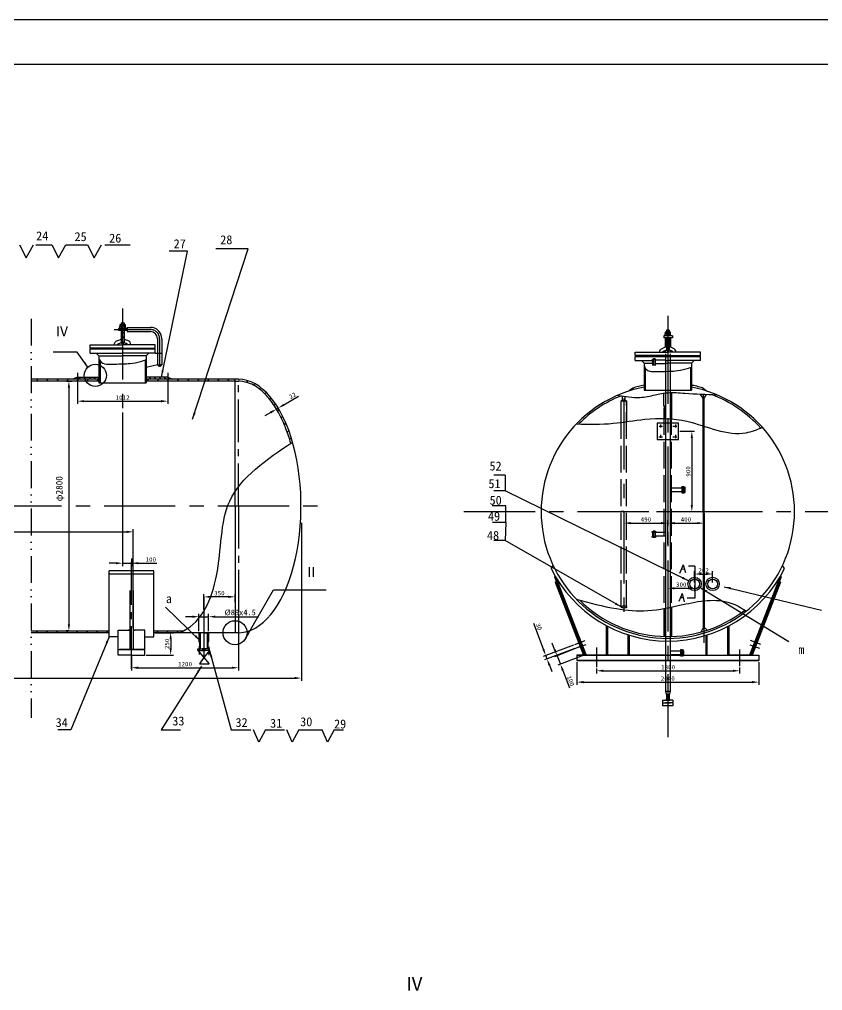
# Model space of a CAD drawing. Header units: millimetres. Extents: x -529 to 700, y -1082 to -202.
# Drawn here: x -68.5 to 290.3, y -635.9 to -202.1 of the extents above; entities that cross this region are included whole.
import ezdxf

# ---------------------------------------------------------------- set-up
doc = ezdxf.new("R2010")
doc.units = ezdxf.units.MM
for name, pattern in [('ACAD_ISO02W100', [15, 12, -3]), ('ACAD_ISO03W100', [30, 12, -18]), ('ACAD_ISO12W100', [21, 12, -3, 0, -3, 0, -3]), ('CENTER', [50.8, 31.75, -6.35, 6.35, -6.35]), ('CENTER2', [28.575, 19.05, -3.175, 3.175, -3.175])]:
    doc.linetypes.add(name, pattern=pattern)
doc.layers.get('0').update_dxf_attribs({"lineweight": 30})
for name, color, linetype in [('Defpoints1', 7, 'Continuous'), ('中心线', 10, 'CENTER'), ('剖面线', 180, 'Continuous'), ('双点画线', 50, 'ACAD_ISO12W100'), ('定义点0', 7, 'Continuous'), ('尺寸线', 160, 'Continuous'), ('标注线', 90, 'Continuous'), ('虚线', 7, 'ACAD_ISO03W100')]:
    doc.layers.add(name, color=color, linetype=linetype)
doc.layers.add('粗实线', color=7, linetype='Continuous', lineweight=30)
doc.dimstyles.new('ISO-25', dxfattribs={"dimtxt": 2.5, "dimasz": 2.5, "dimexe": 1.25, "dimexo": 0.625, "dimtad": 1, "dimdsep": 46, "dimtxsty": 'Standard', "dimcen": 2.5, "dimadec": 0, "dimazin": 0, "dimtfac": 1, "dimtmove": 0, "dimatfit": 3, "dimfxl": 0, "dimarcsym": 0})
doc.dimstyles.new('副本 ISO-25', dxfattribs={"dimtxt": 3, "dimasz": 3, "dimexe": 1.25, "dimexo": 0.625, "dimtad": 1, "dimdec": 0, "dimdsep": 46, "dimtxsty": 'Standard', "dimcen": 2.5, "dimclrd": 3, "dimclre": 3, "dimadec": 0, "dimazin": 0, "dimtm": 1e-09, "dimtfac": 1, "dimtdec": 0, "dimtmove": 0, "dimatfit": 3, "dimfxl": 0, "dimlwd": 25, "dimlwe": 25, "dimarcsym": 0})
pattern_1 = [(45, (-599.5094, 0.263), (-2.245064, 2.245064), [])]
pattern_2 = [(135, (-599.5094, 0.263), (-1.122532, -1.122532), [])]

# ---------------------------------------------------------------- blocks, each defined once
blk = doc.blocks.new('*D15')
at = {"layer": 'Defpoints', "color": 0}
for p in [(181.93, -482.34), (173.13, -490.11), (183.4, -486.14)]:
    blk.add_point(p, dxfattribs=at)
at = {"layer": '尺寸线', "color": 3, "lineweight": 25}
for p, q in [((170.58, -483.52), (169.5, -480.72)), ((181.34, -482.57), (170.5, -486.77)), ((171.66, -486.32), (173.13, -490.11)), ((182.81, -486.37), (171.97, -490.57)), ((174.22, -492.91), (177.2, -500.61))]:
    blk.add_line(p, q, dxfattribs=at)
at = {"layer": '尺寸线', "color": 3}
for points in [[(171.05, -483.34), (170.11, -483.7), (171.66, -486.32)], [(174.68, -492.73), (173.75, -493.09), (173.13, -490.11)]]:
    blk.add_solid(points, dxfattribs=at)
at = {"layer": '尺寸线', "color": 0, "insert": (177.76, -497.57), "char_height": 2, "attachment_point": 5, "rotation": 291.1691}
blk.add_mtext('100', dxfattribs=at)
blk = doc.blocks.new('*D16')
at = {"layer": 'Defpoints', "color": 0}
for p in [(179.58, -481.37), (180.15, -482.92), (166.6, -486.22)]:
    blk.add_point(p, dxfattribs=at)
at = {"layer": '尺寸线', "color": 3, "lineweight": 25}
for p, q in [((165.55, -483.41), (161.26, -471.94)), ((178.99, -481.59), (165.42, -486.66)), ((179.57, -483.14), (166, -488.21)), ((167.17, -487.77), (166.6, -486.22)), ((168.22, -490.58), (169.27, -493.39))]:
    blk.add_line(p, q, dxfattribs=at)
at = {"layer": '尺寸线', "color": 3}
for points in [[(166.01, -483.24), (165.08, -483.59), (166.6, -486.22)], [(168.69, -490.4), (167.75, -490.75), (167.17, -487.77)]]:
    blk.add_solid(points, dxfattribs=at)
at = {"layer": '尺寸线', "color": 0, "insert": (163.52, -473.36), "char_height": 2, "attachment_point": 5, "rotation": 290.4835}
blk.add_mtext('30', dxfattribs=at)
blk = doc.blocks.new('*D27')
at = {"layer": 'Defpoints', "color": 0}
for p in [(225.92, -386.07), (215.44, -421.97), (231.86, -421.97)]:
    blk.add_point(p, dxfattribs=at)
at = {"layer": '尺寸线', "color": 3, "lineweight": 25}
for p, q in [((226.54, -386.07), (233.11, -386.07)), ((231.86, -389.07), (231.86, -418.97)), ((216.07, -421.97), (233.11, -421.97))]:
    blk.add_line(p, q, dxfattribs=at)
at = {"layer": '尺寸线', "color": 3}
for points in [[(231.36, -389.07), (232.36, -389.07), (231.86, -386.07)], [(231.36, -418.97), (232.36, -418.97), (231.86, -421.97)]]:
    blk.add_solid(points, dxfattribs=at)
at = {"layer": '尺寸线', "color": 0, "insert": (230.24, -404.02), "char_height": 2, "attachment_point": 5, "rotation": 90}
blk.add_mtext('900', dxfattribs=at)
blk = doc.blocks.new('*D30')
at = {"layer": 'Defpoints', "color": 0}
for p in [(29.37, -466.95), (-18.45, -486.02), (29.37, -491.71)]:
    blk.add_point(p, dxfattribs=at)
at = {"layer": '尺寸线', "color": 3, "lineweight": 25}
for p, q in [((29.37, -467.57), (29.37, -492.96)), ((-18.45, -486.64), (-18.45, -492.96)), ((-15.45, -491.71), (26.37, -491.71))]:
    blk.add_line(p, q, dxfattribs=at)
at = {"layer": '尺寸线', "color": 3}
for points in [[(-15.45, -491.21), (-15.45, -492.21), (-18.45, -491.71)], [(26.37, -491.21), (26.37, -492.21), (29.37, -491.71)]]:
    blk.add_solid(points, dxfattribs=at)
at = {"layer": '尺寸线', "color": 0, "insert": (5.46, -490.09), "char_height": 2, "attachment_point": 5}
blk.add_mtext('1200', dxfattribs=at)
blk = doc.blocks.new('*D31')
at = {"layer": 'Defpoints', "color": 0}
for p in [(-8.5, -476.05), (-12.47, -486.02), (-0.96, -486.02)]:
    blk.add_point(p, dxfattribs=at)
at = {"layer": '尺寸线', "color": 3, "lineweight": 25}
for p, q in [((-7.87, -476.05), (0.29, -476.05)), ((-0.96, -479.05), (-0.96, -483.02)), ((-11.85, -486.02), (0.29, -486.02))]:
    blk.add_line(p, q, dxfattribs=at)
at = {"layer": '尺寸线', "color": 3}
for points in [[(-1.46, -479.05), (-0.46, -479.05), (-0.96, -476.05)], [(-1.46, -483.02), (-0.46, -483.02), (-0.96, -486.02)]]:
    blk.add_solid(points, dxfattribs=at)
at = {"layer": '尺寸线', "color": 0, "insert": (-2.58, -481.04), "char_height": 2, "attachment_point": 5, "rotation": 90}
blk.add_mtext('250', dxfattribs=at)
blk = doc.blocks.new('*D32')
at = {"layer": 'Defpoints', "color": 0}
for p in [(-42.61, -360.02), (-2.27, -360.02), (-2.27, -372.65)]:
    blk.add_point(p, dxfattribs=at)
at = {"layer": '尺寸线', "color": 3, "lineweight": 25}
for p, q in [((-42.61, -360.64), (-42.61, -373.9)), ((-2.27, -360.64), (-2.27, -373.9)), ((-39.61, -372.65), (-5.27, -372.65))]:
    blk.add_line(p, q, dxfattribs=at)
at = {"layer": '尺寸线', "color": 3}
for points in [[(-39.61, -372.15), (-39.61, -373.15), (-42.61, -372.65)], [(-5.27, -372.15), (-5.27, -373.15), (-2.27, -372.65)]]:
    blk.add_solid(points, dxfattribs=at)
at = {"layer": '尺寸线', "color": 0, "insert": (-22.44, -371.02), "char_height": 2, "attachment_point": 5}
blk.add_mtext('1012', dxfattribs=at)
blk = doc.blocks.new('*D37')
at = {"layer": 'Defpoints', "color": 0}
for p in [(-22.44, -377.1), (-18.45, -442.24), (-18.45, -445.01)]:
    blk.add_point(p, dxfattribs=at)
at = {"layer": '尺寸线', "color": 3, "lineweight": 25}
for p, q in [((-22.44, -377.73), (-22.44, -446.26)), ((-25.44, -445.01), (-28.44, -445.01)), ((-22.44, -445.01), (-18.45, -445.01)), ((-18.45, -442.86), (-18.45, -446.26)), ((-15.45, -445.01), (-7.2, -445.01))]:
    blk.add_line(p, q, dxfattribs=at)
at = {"layer": '尺寸线', "color": 3}
for points in [[(-25.44, -444.51), (-25.44, -445.51), (-22.44, -445.01)], [(-15.45, -444.51), (-15.45, -445.51), (-18.45, -445.01)]]:
    blk.add_solid(points, dxfattribs=at)
at = {"layer": '尺寸线', "color": 0, "insert": (-9.83, -443.38), "char_height": 2, "attachment_point": 5}
blk.add_mtext('100', dxfattribs=at)
blk = doc.blocks.new('*D38')
at = {"layer": 'Defpoints', "color": 0}
for p in [(13.82, -460.04), (27.78, -463.1), (13.82, -466.41)]:
    blk.add_point(p, dxfattribs=at)
at = {"layer": '尺寸线', "color": 3, "lineweight": 25}
for p, q in [((13.82, -465.78), (13.82, -458.79)), ((27.78, -462.47), (27.78, -458.79)), ((24.78, -460.04), (16.82, -460.04))]:
    blk.add_line(p, q, dxfattribs=at)
at = {"layer": '尺寸线', "color": 3}
for points in [[(16.82, -459.54), (16.82, -460.54), (13.82, -460.04)], [(24.78, -459.54), (24.78, -460.54), (27.78, -460.04)]]:
    blk.add_solid(points, dxfattribs=at)
at = {"layer": '尺寸线', "color": 0, "insert": (20.8, -458.41), "char_height": 2, "attachment_point": 5}
blk.add_mtext('350', dxfattribs=at)
blk = doc.blocks.new('*D48')
at = {"layer": 'Defpoints', "color": 0}
for p in [(47.07, -375.74), (47.29, -377.85), (48.05, -377.41)]:
    blk.add_point(p, dxfattribs=at)
at = {"layer": '尺寸线', "color": 3, "lineweight": 25}
for p, q in [((49.66, -374.22), (56.21, -370.4)), ((46.97, -377.31), (45.68, -375.1)), ((46.31, -376.18), (47.07, -375.74)), ((47.73, -376.87), (46.44, -374.66)), ((43.72, -377.69), (41.13, -379.21))]:
    blk.add_line(p, q, dxfattribs=at)
at = {"layer": '尺寸线', "color": 3}
for points in [[(43.47, -377.26), (43.97, -378.12), (46.31, -376.18)], [(49.41, -373.79), (49.91, -374.66), (47.07, -375.74)]]:
    blk.add_solid(points, dxfattribs=at)
at = {"layer": '尺寸线', "color": 0, "insert": (53.41, -370.15), "char_height": 2, "attachment_point": 5, "rotation": 30.2956}
blk.add_mtext('22', dxfattribs=at)
blk = doc.blocks.new('*D49')
at = {"layer": 'Defpoints', "color": 0}
for p in [(180.48, -488.53), (261.79, -488.53), (261.79, -498.14)]:
    blk.add_point(p, dxfattribs=at)
at = {"layer": '尺寸线', "color": 3, "lineweight": 25}
for p, q in [((180.48, -489.16), (180.48, -499.39)), ((261.79, -489.16), (261.79, -499.39)), ((183.48, -498.14), (258.79, -498.14))]:
    blk.add_line(p, q, dxfattribs=at)
at = {"layer": '尺寸线', "color": 3}
for points in [[(183.48, -497.64), (183.48, -498.64), (180.48, -498.14)], [(258.79, -497.64), (258.79, -498.64), (261.79, -498.14)]]:
    blk.add_solid(points, dxfattribs=at)
at = {"layer": '尺寸线', "color": 0, "insert": (221.13, -496.52), "char_height": 2, "attachment_point": 5}
blk.add_mtext('2040', dxfattribs=at)
blk = doc.blocks.new('*D50')
at = {"layer": 'Defpoints', "color": 0}
for p in [(189.32, -491.44), (253.18, -491.03), (253.18, -493.06)]:
    blk.add_point(p, dxfattribs=at)
at = {"layer": '尺寸线', "color": 3, "lineweight": 25}
for p, q in [((189.32, -492.06), (189.32, -494.31)), ((192.32, -493.06), (250.18, -493.06)), ((253.18, -491.65), (253.18, -494.31))]:
    blk.add_line(p, q, dxfattribs=at)
at = {"layer": '尺寸线', "color": 3}
for points in [[(192.32, -492.56), (192.32, -493.56), (189.32, -493.06)], [(250.18, -492.56), (250.18, -493.56), (253.18, -493.06)]]:
    blk.add_solid(points, dxfattribs=at)
at = {"layer": '尺寸线', "color": 0, "insert": (221.25, -491.44), "char_height": 2, "attachment_point": 5}
blk.add_mtext('1800', dxfattribs=at)
blk = doc.blocks.new('*D51')
at = {"layer": 'Defpoints', "color": 0}
for p in [(201.54, -424.88), (221.16, -424.27), (221.16, -427.11)]:
    blk.add_point(p, dxfattribs=at)
at = {"layer": '尺寸线', "color": 3, "lineweight": 25}
for p, q in [((221.16, -424.89), (221.16, -428.36)), ((201.54, -425.5), (201.54, -428.36)), ((204.54, -427.11), (218.16, -427.11))]:
    blk.add_line(p, q, dxfattribs=at)
at = {"layer": '尺寸线', "color": 3}
for points in [[(204.54, -426.61), (204.54, -427.61), (201.54, -427.11)], [(218.16, -426.61), (218.16, -427.61), (221.16, -427.11)]]:
    blk.add_solid(points, dxfattribs=at)
at = {"layer": '尺寸线', "color": 0, "insert": (211.35, -425.49), "char_height": 2, "attachment_point": 5}
blk.add_mtext('490', dxfattribs=at)
blk = doc.blocks.new('*D52')
at = {"layer": 'Defpoints', "color": 0}
for p in [(237.25, -427.12), (221.16, -437.27), (237.25, -437.25)]:
    blk.add_point(p, dxfattribs=at)
at = {"layer": '尺寸线', "color": 3, "lineweight": 25}
for p, q in [((221.16, -436.65), (221.16, -425.87)), ((224.16, -427.12), (234.25, -427.12)), ((237.25, -436.62), (237.25, -425.87))]:
    blk.add_line(p, q, dxfattribs=at)
at = {"layer": '尺寸线', "color": 3}
for points in [[(224.16, -426.62), (224.16, -427.62), (221.16, -427.12)], [(234.25, -426.62), (234.25, -427.62), (237.25, -427.12)]]:
    blk.add_solid(points, dxfattribs=at)
at = {"layer": '尺寸线', "color": 0, "insert": (229.21, -425.5), "char_height": 2, "attachment_point": 5}
blk.add_mtext('400', dxfattribs=at)
blk = doc.blocks.new('*D53')
at = {"layer": 'Defpoints', "color": 0}
for p in [(221.16, -455.37), (233.09, -454.27), (233.09, -456.23)]:
    blk.add_point(p, dxfattribs=at)
at = {"layer": '尺寸线', "color": 3, "lineweight": 25}
for p, q in [((233.09, -454.9), (233.09, -457.48)), ((221.16, -456), (221.16, -457.48)), ((224.16, -456.23), (230.09, -456.23))]:
    blk.add_line(p, q, dxfattribs=at)
at = {"layer": '尺寸线', "color": 3}
for points in [[(224.16, -455.73), (224.16, -456.73), (221.16, -456.23)], [(230.09, -455.73), (230.09, -456.73), (233.09, -456.23)]]:
    blk.add_solid(points, dxfattribs=at)
at = {"layer": '尺寸线', "color": 0, "insert": (227.13, -454.6), "char_height": 2, "attachment_point": 5}
blk.add_mtext('300', dxfattribs=at)
blk = doc.blocks.new('*D54')
at = {"layer": 'Defpoints', "color": 0}
for p in [(241.14, -449.84), (233.09, -454.27), (241.14, -454.27)]:
    blk.add_point(p, dxfattribs=at)
at = {"layer": '尺寸线', "color": 3, "lineweight": 25}
for p, q in [((233.09, -453.65), (233.09, -448.59)), ((236.09, -449.84), (238.14, -449.84)), ((241.14, -453.65), (241.14, -448.59))]:
    blk.add_line(p, q, dxfattribs=at)
at = {"layer": '尺寸线', "color": 3}
for points in [[(236.09, -449.34), (236.09, -450.34), (233.09, -449.84)], [(238.14, -449.34), (238.14, -450.34), (241.14, -449.84)]]:
    blk.add_solid(points, dxfattribs=at)
at = {"layer": '尺寸线', "color": 0, "insert": (237.12, -448.21), "char_height": 2, "attachment_point": 5}
blk.add_mtext('202', dxfattribs=at)
blk = doc.blocks.new('*D57')
at = {"layer": 'Defpoints', "color": 0}
for p in [(-48.17, -363.66), (-46.43, -475.26), (-45.88, -475.26)]:
    blk.add_point(p, dxfattribs=at)
at = {"layer": '标注线', "color": 3, "lineweight": 25}
for p, q in [((-47.55, -363.66), (-45.18, -363.66)), ((-46.43, -366.66), (-46.43, -472.26)), ((-46.5, -475.26), (-47.68, -475.26))]:
    blk.add_line(p, q, dxfattribs=at)
at = {"layer": '标注线', "color": 3}
for points in [[(-46.93, -366.66), (-45.93, -366.66), (-46.43, -363.66)], [(-46.93, -472.26), (-45.93, -472.26), (-46.43, -475.26)]]:
    blk.add_solid(points, dxfattribs=at)
blk = doc.blocks.new('*D61')
at = {"layer": 'Defpoints', "color": 0}
for p in [(15.97, -468.91), (11.67, -476.05), (15.97, -476.05)]:
    blk.add_point(p, dxfattribs=at)
at = {"layer": '定义点0', "color": 3, "lineweight": 25}
for p, q in [((11.67, -475.43), (11.67, -467.66)), ((15.97, -475.43), (15.97, -467.66)), ((8.67, -468.91), (5.67, -468.91)), ((11.67, -468.91), (15.97, -468.91)), ((18.97, -468.91), (38.22, -468.91))]:
    blk.add_line(p, q, dxfattribs=at)
at = {"layer": '定义点0', "color": 3}
for points in [[(8.67, -468.41), (8.67, -469.41), (11.67, -468.91)], [(18.97, -468.41), (18.97, -469.41), (15.97, -468.91)]]:
    blk.add_solid(points, dxfattribs=at)
at = {"layer": '定义点0', "color": 0, "insert": (30.1, -467.03), "char_height": 2.5, "attachment_point": 5}
blk.add_mtext('%%c89x4.5', dxfattribs=at)
blk = doc.blocks.new('*D66')
at = {"layer": 'Defpoints', "color": 0}
for p in [(-17.66, -431), (-296.98, -474.63), (-17.66, -474.63)]:
    blk.add_point(p, dxfattribs=at)
at = {"layer": '尺寸线', "color": 3, "lineweight": 25}
for p, q in [((-296.98, -474.01), (-296.98, -429.75)), ((-293.98, -431), (-20.66, -431)), ((-17.66, -474.01), (-17.66, -429.75))]:
    blk.add_line(p, q, dxfattribs=at)
at = {"layer": '尺寸线', "color": 3}
for points in [[(-293.98, -430.5), (-293.98, -431.5), (-296.98, -431)], [(-20.66, -430.5), (-20.66, -431.5), (-17.66, -431)]]:
    blk.add_solid(points, dxfattribs=at)
at = {"layer": '尺寸线', "color": 0, "insert": (-157.32, -428.88), "char_height": 3, "attachment_point": 5}
blk.add_mtext('7080 ', dxfattribs=at)
blk = doc.blocks.new('*D67')
at = {"layer": 'Defpoints', "color": 0}
for p in [(-372.56, -426.42), (57.42, -426.42), (57.42, -496.3)]:
    blk.add_point(p, dxfattribs=at)
at = {"layer": '尺寸线', "color": 3, "lineweight": 25}
for p, q in [((-372.56, -427.04), (-372.56, -497.55)), ((57.42, -427.04), (57.42, -497.55)), ((-369.56, -496.3), (54.42, -496.3))]:
    blk.add_line(p, q, dxfattribs=at)
at = {"layer": '尺寸线', "color": 3}
for points in [[(-369.56, -495.8), (-369.56, -496.8), (-372.56, -496.3)], [(54.42, -495.8), (54.42, -496.8), (57.42, -496.3)]]:
    blk.add_solid(points, dxfattribs=at)
at = {"layer": '尺寸线', "color": 0, "insert": (-157.57, -494.18), "char_height": 3, "attachment_point": 5}
blk.add_mtext('10880  ', dxfattribs=at)

msp = doc.modelspace()

# ---------------------------------------------------------------- hatches: boundary and pattern name
at = {"layer": 'Defpoints1'}
h = msp.add_hatch(dxfattribs=at)
h.set_pattern_fill('ANSI31', color=256, scale=0.5, angle=90, style=0)
h.set_pattern_definition(pattern_2)
h.paths.add_polyline_path([(-33, -361.863), (-39.53, -361.863, 0.0524165), (-39.268, -362.863), (-33, -362.863)])
h.paths.add_polyline_path([(-39.53, -361.863), (-42.605, -361.863), (-42.605, -362.863), (-39.268, -362.863, -0.0524165)])
h = msp.add_hatch(dxfattribs=at)
h.set_pattern_fill('ANSI31', color=256, scale=0.5, angle=90, style=0)
h.set_pattern_definition(pattern_2)
h.paths.add_polyline_path([(-2.271, -361.863), (-11.877, -361.863), (-11.877, -362.863), (-2.271, -362.863)])
at = {"layer": '定义点0'}
h = msp.add_hatch(dxfattribs=at)
h.set_pattern_fill('ANSI31', color=256, style=0)
h.set_pattern_definition(pattern_1)
h.paths.add_polyline_path([(-39.268, -362.863), (-62.693, -362.863), (-63.345, -362.863), (-63.345, -363.661), (-38.881, -363.661, -0.0448741)])
h = msp.add_hatch(dxfattribs=at)
h.set_pattern_fill('ANSI31', color=256, style=0)
h.set_pattern_definition(pattern_1)
h.paths.add_polyline_path([(-33, -362.863), (-39.268, -362.863, 0.0448741), (-38.881, -363.661), (-33, -363.661)])
h = msp.add_hatch(dxfattribs=at)
h.set_pattern_fill('ANSI31', color=256, style=0)
h.set_pattern_definition(pattern_1)
h.paths.add_polyline_path([(27.78, -362.863), (-11.877, -362.863), (-11.877, -363.661), (27.78, -363.661)])
h = msp.add_hatch(dxfattribs=at)
h.set_pattern_fill('ANSI31', color=256, style=0)
h.set_pattern_definition(pattern_1)
edge = h.paths.add_edge_path()
edge.add_ellipse((29.374, -419.459), major_axis=(0, 56.595), ratio=0.4929577, start_angle=300.28269, end_angle=360)
edge.add_line((29.374, -362.863), (29.374, -363.74))
edge.add_spline(control_points=[(29.374, -363.74), (29.606, -363.74), (29.839, -363.747), (31.605, -363.842), (33.139, -364.199), (36.178, -365.468), (37.683, -366.38), (40.614, -368.749), (42.04, -370.206), (44.755, -373.624), (46.045, -375.585), (48.442, -379.95), (49.549, -382.354), (51.336, -386.997), (52.058, -389.169), (52.701, -391.434)], knot_values=[5.2353141, 5.2353141, 5.2353141, 5.2353141, 5.2619988, 5.2619988, 5.4382255, 5.4382255, 5.6144523, 5.6144523, 5.7906791, 5.7906791, 5.9669059, 5.9669059, 6.1431326, 6.1431326, 6.2831853, 6.2831853, 6.2831853, 6.2831853], degree=3, periodic=0)
edge.add_spline(control_points=[(52.701, -391.434), (52.956, -391.262), (53.211, -391.091), (53.466, -390.92)], knot_values=[102.0708073, 102.0708073, 102.0708073, 102.0708073, 102.9197934, 102.9197934, 102.9197934, 102.9197934], degree=3, periodic=0)
for points in [[(205.495, -366.787), (203.828, -368.088, -0.0076984), (205.495, -367.58)], [(236.772, -366.685), (236.772, -367.58, -0.0072536), (238.344, -368.057)]]:
    msp.add_hatch(color=0, dxfattribs=at).paths.add_polyline_path(points)
at = {"layer": '粗实线', "lineweight": 30}
h = msp.add_hatch(color=256, dxfattribs=at)
h.paths.add_polyline_path([(-42.605, -361.863), (-44.758, -362.863), (-42.605, -362.863)])
h.paths.add_polyline_path([(-2.271, -361.863), (-2.271, -362.863), (0.039, -362.863)])

# ---------------------------------------------------------------- linework, layer by layer
at = {"lineweight": 30}
for p, q in [((-508.627, -222.14), (680.373, -222.14)), ((-23.076, -337.667), (-23.076, -340.16)), ((-21.801, -337.667), (-21.801, -340.16)), ((-23.076, -341.088), (-23.076, -346.505)), ((-21.801, -341.088), (-21.801, -346.505)), ((220.496, -340.978), (220.496, -343.47)), ((221.771, -340.978), (220.496, -340.978)), ((221.771, -340.978), (221.771, -343.47)), ((-6.855, -344.769), (-6.855, -356.409)), ((-4.942, -344.769), (-4.942, -356.409)), ((220.003, -344.398), (220.003, -348.465)), ((220.496, -344.398), (220.496, -349.815)), ((221.771, -344.398), (221.771, -349.815)), ((222.264, -344.398), (222.264, -348.465)), ((220.003, -350.009), (220.003, -350.789)), ((222.264, -350.009), (222.264, -350.789)), ((-33, -352.421), (-33, -364.414)), ((-32.522, -354.602), (-32.522, -364.414)), ((-12.355, -354.253), (-12.355, -364.414)), ((-11.877, -352.421), (-11.877, -364.414)), ((214.616, -354.164), (214.324, -354.239)), ((214.324, -354.239), (214.324, -356.146)), ((215.413, -353.8), (214.616, -353.8)), ((214.616, -353.8), (214.616, -356.59)), ((214.616, -356.59), (214.616, -353.8)), ((215.413, -356.59), (215.413, -353.8)), ((215.413, -353.8), (215.413, -356.59)), ((220.137, -354.398), (215.413, -354.398)), ((220.137, -351.543), (220.137, -502.262)), ((222.13, -351.543), (222.13, -502.262)), ((210.572, -355.732), (210.572, -367.724)), ((211.05, -357.912), (211.05, -367.724)), ((214.324, -356.146), (214.616, -356.322)), ((215.413, -356.59), (214.616, -356.59)), ((220.137, -355.992), (215.413, -355.992)), ((231.217, -357.564), (231.217, -367.724)), ((231.695, -355.732), (231.695, -367.724)), ((-33, -362.863), (-63.345, -362.863)), ((-33, -363.661), (-63.345, -363.661)), ((-42.605, -360.018), (-42.605, -362.863)), ((29.374, -362.863), (-11.877, -362.863)), ((27.78, -363.661), (-11.877, -363.661)), ((-2.271, -360.018), (-2.271, -362.863)), ((27.78, -419.459), (27.78, -362.863)), ((-33, -364.414), (-11.877, -364.414)), ((210.572, -367.724), (231.695, -367.724)), ((200.346, -382.123), (200.346, -372.526)), ((200.346, -372.526), (202.737, -372.526)), ((202.737, -372.526), (202.737, -381.796)), ((219.357, -374.853), (219.372, -369.065)), ((222.95, -374.853), (222.95, -368.771)), ((219.539, -374.881), (219.539, -380.385)), ((222.728, -374.881), (222.728, -380.562)), ((216.351, -382.36), (225.916, -382.36)), ((216.351, -382.36), (216.351, -389.782)), ((217.216, -383.742), (218.745, -383.742)), ((217.922, -383.095), (217.922, -384.447)), ((223.392, -383.742), (225.156, -383.742)), ((224.568, -383.095), (224.568, -384.447)), ((225.916, -389.782), (225.916, -382.36)), ((216.351, -389.782), (225.916, -389.782)), ((218.745, -388.678), (217.157, -388.678)), ((217.922, -387.679), (217.922, -388.972)), ((225.215, -388.678), (223.392, -388.678)), ((224.568, -387.679), (224.568, -389.148)), ((222.728, -411.384), (227.51, -411.384)), ((227.51, -413.576), (227.51, -410.786)), ((227.51, -410.786), (228.308, -410.786)), ((227.51, -410.786), (227.51, -413.576)), ((228.308, -410.786), (228.308, -413.576)), ((228.308, -413.576), (228.308, -410.786)), ((228.308, -411.128), (228.75, -411.278)), ((228.75, -411.278), (228.75, -413.225)), ((222.728, -412.978), (227.51, -412.978)), ((227.51, -413.576), (228.308, -413.576)), ((228.75, -413.225), (228.308, -413.31)), ((27.78, -419.459), (27.78, -476.054)), ((214.616, -431.002), (214.237, -431.228)), ((214.237, -431.228), (214.237, -432.959)), ((214.237, -432.959), (214.616, -433.135)), ((215.413, -430.679), (214.616, -430.679)), ((214.616, -430.679), (214.616, -433.469)), ((214.616, -433.469), (214.616, -430.679)), ((215.413, -433.469), (214.616, -433.469)), ((215.413, -433.469), (215.413, -430.679)), ((215.413, -430.679), (215.413, -433.469)), ((220.196, -431.277), (215.413, -431.277)), ((220.196, -432.871), (215.413, -432.871)), ((169.067, -447.401), (169.91, -446.037)), ((227.983, -445.805), (226.425, -449.543)), ((227.983, -445.805), (228.996, -449.231)), ((233.202, -446.272), (230.399, -446.272)), ((233.202, -446.272), (233.202, -460.678)), ((273.2, -447.401), (272.357, -446.037)), ((-8.497, -448.368), (-28.408, -448.368)), ((-28.408, -477.854), (-28.408, -448.368)), ((-8.497, -449.962), (-28.408, -449.962)), ((-8.497, -477.854), (-8.497, -448.368)), ((170.442, -451.14), (170.849, -450.743)), ((170.962, -450.938), (184.594, -486.14)), ((227.204, -447.674), (228.49, -447.518)), ((271.305, -450.938), (257.673, -486.14)), ((271.825, -451.14), (271.408, -450.76)), ((170.442, -451.14), (183.996, -486.14)), ((170.749, -453.477), (171.245, -453.214)), ((170.749, -453.477), (183.398, -486.14)), ((271.825, -451.14), (258.271, -486.14)), ((271.518, -453.477), (258.87, -486.14)), ((271.518, -453.477), (271.022, -453.214)), ((-19.25, -457.225), (-19.25, -483.626)), ((-17.656, -457.225), (-17.656, -483.626)), ((227.516, -458.498), (226.113, -462.158)), ((227.516, -458.498), (228.451, -462.236)), ((226.814, -460.328), (227.983, -460.367)), ((233.202, -460.678), (229.776, -460.678)), ((219.539, -465.23), (219.539, -477.747)), ((222.728, -464.606), (222.728, -477.747)), ((-63.345, -475.257), (-28.408, -475.257)), ((-28.408, -476.054), (-63.345, -476.054)), ((-24.431, -483.626), (-24.431, -474.907)), ((-24.431, -474.907), (-19.25, -474.907)), ((-19.25, -474.907), (-19.76, -474.907)), ((-12.474, -474.907), (-17.656, -474.907)), ((-17.656, -474.907), (-17.146, -474.907)), ((-12.474, -483.626), (-12.474, -474.907)), ((29.374, -476.054), (-8.497, -476.054)), ((11.671, -476.054), (11.671, -479.808)), ((13.823, -476.054), (12.229, -476.054)), ((12.229, -476.054), (12.229, -483.219)), ((13.823, -476.054), (15.417, -476.054)), ((13.823, -476.054), (15.417, -476.054)), ((13.823, -476.054), (15.417, -476.054)), ((15.417, -476.054), (15.417, -483.219)), ((15.975, -476.054), (15.975, -479.808)), ((193.761, -486.14), (193.761, -472.932)), ((194.319, -486.14), (194.319, -473.226)), ((203.486, -486.14), (203.486, -477.035)), ((238.781, -486.14), (238.781, -477.035)), ((247.948, -486.14), (247.948, -473.226)), ((248.506, -486.14), (248.506, -472.932)), ((-24.431, -477.854), (-28.408, -477.854)), ((-12.474, -477.854), (-8.497, -477.854)), ((11.671, -479.808), (11.931, -480.627)), ((11.931, -480.627), (11.931, -483.219)), ((15.975, -479.808), (15.714, -480.627)), ((15.714, -480.627), (15.714, -483.219)), ((204.044, -486.14), (204.044, -477.21)), ((238.223, -486.14), (238.223, -477.21)), ((-24.431, -486.018), (-24.431, -483.626)), ((-24.431, -483.626), (-13.123, -483.626)), ((-24.431, -483.626), (-12.474, -483.626)), ((-12.474, -483.626), (-23.782, -483.626)), ((-12.474, -486.018), (-12.474, -483.626)), ((11.196, -484.025), (11.196, -483.219)), ((11.196, -483.219), (14.589, -483.219)), ((11.196, -484.025), (14.504, -484.025)), ((11.196, -484.025), (16.305, -489.953)), ((16.449, -483.219), (13.057, -483.219)), ((16.449, -484.025), (13.142, -484.025)), ((16.449, -484.025), (13.823, -487.073)), ((16.449, -484.025), (16.449, -483.219)), ((221.163, -486.14), (221.163, -485.741)), ((222.13, -484.198), (226.913, -484.198)), ((222.13, -485.792), (226.913, -485.792)), ((226.913, -486.39), (226.913, -483.6)), ((226.913, -483.6), (227.71, -483.6)), ((226.913, -483.6), (226.913, -486.39)), ((227.71, -483.6), (227.71, -486.39)), ((227.71, -486.39), (227.71, -483.6)), ((227.71, -483.916), (228.147, -484.142)), ((228.147, -484.142), (228.147, -485.873)), ((-18.453, -486.018), (-24.431, -486.018)), ((-18.453, -486.018), (-12.474, -486.018)), ((13.823, -487.073), (11.906, -489.953)), ((11.906, -489.953), (16.305, -489.953)), ((180.481, -486.14), (226.913, -486.14)), ((180.481, -486.14), (180.481, -488.531)), ((221.134, -486.14), (180.481, -486.14)), ((180.481, -486.14), (180.481, -488.531)), ((180.481, -488.531), (261.786, -488.531)), ((261.786, -488.531), (180.481, -488.531)), ((184.594, -486.14), (193.761, -486.14)), ((221.134, -486.14), (226.913, -486.14)), ((226.913, -486.39), (227.71, -486.39)), ((228.147, -485.873), (227.71, -486.124)), ((227.71, -486.14), (261.786, -486.14)), ((227.71, -486.14), (261.786, -486.14)), ((257.673, -486.14), (248.506, -486.14)), ((261.786, -486.14), (261.786, -488.531)), ((222.13, -502.262), (220.137, -502.262)), ((220.137, -502.262), (220.601, -503.857)), ((222.13, -502.262), (221.666, -503.857)), ((218.824, -506.248), (222.13, -506.248)), ((218.824, -506.248), (218.824, -507.444)), ((218.824, -507.444), (222.13, -507.444)), ((218.824, -507.444), (218.824, -508.645)), ((223.443, -506.248), (220.137, -506.248)), ((223.443, -507.444), (220.137, -507.444)), ((221.666, -503.857), (220.601, -503.857)), ((220.601, -503.857), (220.601, -506.248)), ((221.666, -503.857), (221.666, -506.248)), ((223.443, -506.248), (223.443, -507.444)), ((223.443, -507.444), (223.443, -508.645)), ((223.443, -508.645), (218.824, -508.645))]:
    msp.add_line(p, q, dxfattribs=at)
at = {"linetype": 'Continuous', "lineweight": 30}
for p, q in [((-23.076, -337.667), (-21.801, -337.667)), ((-20.387, -340.16), (-24.197, -340.16)), ((-24.197, -340.16), (-24.197, -341.088)), ((-20.387, -341.088), (-24.197, -341.088)), ((-23.685, -338.479), (-23.692, -339.166)), ((-23.692, -340.16), (-23.692, -339.166)), ((-23.692, -339.166), (-22.438, -339.166)), ((-21.185, -338.479), (-23.685, -338.479)), ((-23.076, -342.012), (-21.801, -342.012)), ((-21.185, -339.166), (-22.438, -339.166)), ((-21.185, -339.166), (-21.185, -338.479)), ((-21.185, -340.16), (-21.185, -339.166)), ((-20.387, -339.667), (-20.387, -341.58)), ((219.886, -341.79), (219.88, -342.477)), ((219.88, -343.47), (219.88, -342.477)), ((219.88, -342.477), (221.134, -342.477)), ((222.387, -341.79), (219.886, -341.79)), ((222.387, -342.477), (221.134, -342.477)), ((222.387, -342.477), (222.387, -341.79)), ((222.387, -343.47), (222.387, -342.477)), ((223.185, -343.47), (219.375, -343.47)), ((219.375, -343.47), (219.375, -344.398)), ((223.185, -344.398), (219.375, -344.398)), ((220.496, -345.323), (221.771, -345.323)), ((223.185, -343.47), (223.185, -344.398)), ((-36.986, -347.479), (-22.438, -347.479)), ((-36.986, -348.914), (-36.986, -347.479)), ((-22.438, -348.914), (-36.986, -348.914)), ((-36.986, -349.312), (-22.438, -349.312)), ((-22.438, -349.312), (-36.986, -349.312)), ((-36.986, -351.225), (-36.986, -349.312)), ((-36.986, -351.225), (-22.438, -351.225)), ((-34.208, -348.914), (-34.021, -349.113)), ((-34.196, -349.333), (-34.021, -349.113)), ((-33, -352.421), (-34.196, -351.225)), ((-34.021, -349.113), (-19.435, -349.113)), ((-10.856, -349.113), (-25.442, -349.113)), ((-7.891, -347.479), (-22.438, -347.479)), ((-22.438, -348.914), (-7.891, -348.914)), ((-7.891, -349.312), (-22.438, -349.312)), ((-22.438, -349.312), (-7.891, -349.312)), ((-7.891, -351.225), (-22.438, -351.225)), ((-11.877, -352.421), (-10.681, -351.225)), ((-10.668, -348.914), (-10.856, -349.113)), ((-10.681, -349.333), (-10.856, -349.113)), ((-7.891, -348.914), (-7.891, -347.479)), ((-7.891, -351.225), (-7.891, -349.312)), ((-7.891, -351.225), (-4.942, -351.225)), ((206.586, -350.789), (221.134, -350.789)), ((206.586, -352.224), (206.586, -350.789)), ((235.681, -350.789), (221.134, -350.789)), ((235.681, -352.224), (235.681, -350.789)), ((-33, -352.421), (-22.438, -352.421)), ((-11.877, -352.421), (-22.438, -352.421)), ((221.134, -352.224), (206.586, -352.224)), ((206.586, -352.623), (221.134, -352.623)), ((221.134, -352.623), (206.586, -352.623)), ((206.586, -354.536), (206.586, -352.623)), ((206.586, -354.536), (214.324, -354.536)), ((209.364, -352.224), (209.551, -352.424)), ((209.376, -352.643), (209.551, -352.424)), ((210.572, -355.732), (209.376, -354.536)), ((209.551, -352.424), (224.137, -352.424)), ((232.716, -352.424), (218.13, -352.424)), ((220.137, -354.536), (221.134, -354.536)), ((221.134, -352.224), (235.681, -352.224)), ((235.681, -352.623), (221.134, -352.623)), ((221.134, -352.623), (235.681, -352.623)), ((235.681, -354.536), (221.134, -354.536)), ((231.695, -355.732), (232.891, -354.536)), ((232.904, -352.224), (232.716, -352.424)), ((232.891, -352.643), (232.716, -352.424)), ((235.681, -354.536), (235.681, -352.623)), ((-6.855, -356.409), (-11.877, -357.549)), ((-6.855, -356.409), (-5.324, -356.404)), ((-6.257, -357.058), (-6.855, -356.46)), ((-6.257, -357.058), (-5.898, -357.058)), ((-4.942, -356.407), (-5.898, -356.407)), ((-5.54, -357.058), (-5.898, -357.058)), ((-5.677, -357.059), (-5.539, -357.057)), ((-5.54, -357.058), (-4.942, -356.46)), ((210.572, -355.732), (214.324, -355.732)), ((220.137, -355.732), (221.134, -355.732)), ((231.695, -355.732), (221.134, -355.732)), ((-33, -362.863), (-62.693, -362.863)), ((27.78, -363.661), (29.374, -363.74))]:
    msp.add_line(p, q, dxfattribs=at)
at = {"linetype": 'ByBlock', "lineweight": 30}
for p, q in [((-20.387, -339.667), (-10.043, -339.667)), ((-20.387, -341.58), (-10.043, -341.58))]:
    msp.add_line(p, q, dxfattribs=at)
at = {"linetype": 'CENTER', "lineweight": 30}
msp.add_line((-5.898, -344.769), (-5.898, -356.409), dxfattribs=at)
at = {"color": 0, "lineweight": 30}
for p, q in [((205.495, -366.787), (205.495, -367.58)), ((236.772, -366.685), (236.772, -367.58)), ((200.932, -372.526), (200.932, -370.34)), ((202.151, -372.526), (202.151, -370.536)), ((236.91, -371.263), (235.545, -369.478)), ((236.91, -371.263), (237.389, -371.261)), ((237.065, -473.716), (236.91, -371.263)), ((237.389, -371.261), (238.461, -369.606)), ((237.544, -473.716), (237.389, -371.261)), ((236.774, -380.114), (237.402, -380.114)), ((236.774, -396.056), (237.402, -396.056)), ((236.774, -411.998), (237.402, -411.998)), ((236.774, -427.941), (237.402, -427.941)), ((236.774, -443.883), (237.402, -443.883)), ((236.774, -459.825), (237.402, -459.825)), ((-8.497, -475.257), (4.781, -475.257)), ((237.065, -473.663), (235.851, -475.794)), ((237.544, -473.716), (237.035, -473.716)), ((237.544, -473.716), (238.694, -474.935))]:
    msp.add_line(p, q, dxfattribs=at)
for p, q in [((220.137, -374.853), (219.357, -374.853)), ((222.95, -374.853), (222.13, -374.853))]:
    msp.add_line(p, q)
for centre in [(237.163, -380.114), (237.163, -396.056), (237.163, -411.998), (237.163, -427.941), (237.163, -443.883), (237.163, -459.825)]:
    msp.add_circle(centre, 0.157, dxfattribs=at)
at = {"lineweight": 30}
for centre, radius in [((233.09, -454.273), 2.991), ((233.09, -454.273), 2.194), ((241.145, -454.273), 2.991), ((241.145, -454.273), 2.194)]:
    msp.add_circle(centre, radius, dxfattribs=at)
at = {"linetype": 'Continuous', "lineweight": 30}
for centre, radius, start, end in [((-10.043, -344.769), 5.102, 0, 90), ((-10.043, -344.769), 3.188, 0, 90), ((-22.441, -344.484), 0.642, 357.20423, 171.5858), ((-22.438, -346.355), 0.655, 193.21676, 13.21676), ((221.13, -347.795), 0.642, 357.20423, 171.5858), ((221.134, -349.666), 0.655, 193.21676, 13.21676)]:
    msp.add_arc(centre, radius, start, end, dxfattribs=at)
at = {"linetype": 'CENTER', "lineweight": 30}
msp.add_arc((-10.043, -344.769), 4.145, 0, 90, dxfattribs=at)
at = {"color": 0, "lineweight": 30}
for centre, radius, start, end in [((221.134, -421.972), 56.595, 100.75558, 79.24442), ((217.077, -402.015), 37.083, 100.10317, 108.19967), ((219.816, -428.452), 64.052, 74.64963, 79.6355)]:
    msp.add_arc(centre, radius, start, end, dxfattribs=at)
at = {"lineweight": 30}
for centre, radius, start, end in [((221.134, -421.972), 55.798, 111.96867, 135.43686), ((221.134, -421.972), 55.798, 41.97583, 69.54565), ((221.052, -421.828), 57.935, 206.19339, 270.08018), ((221.215, -421.828), 57.935, 269.91982, 333.80661), ((221.134, -421.972), 55.798, 225.1497, 308.01843)]:
    msp.add_arc(centre, radius, start, end, dxfattribs=at)
msp.add_ellipse((29.374, -419.459), major_axis=(0, 56.595), ratio=0.4929577, start_param=3.0844187, end_param=6.2831853, dxfattribs=at)
at = {"color": 0, "lineweight": 30}
msp.add_ellipse((201.542, -464.536), major_axis=(1.196, 0), ratio=0.4193186, dxfattribs=at)
at = {"linetype": 'Continuous', "lineweight": 30}
for points, knots in [([(-26.164, -347.479), (-26.073, -347.064), (-25.781, -345.728), (-24.074, -345.454), (-23.187, -344.966), (-23.076, -344.921)], [0, 0, 0, 0, 3.026088, 9.750691, 10.6642479, 10.6642479, 10.6642479, 10.6642479]), ([(-24.588, -347.154), (-24.583, -347.149), (-24.573, -347.14), (-24.518, -347.098), (-24.442, -347.051), (-24.219, -346.945), (-24.074, -346.886), (-23.736, -346.759), (-23.545, -346.691), (-23.263, -346.582), (-23.187, -346.552), (-23.099, -346.515), (-23.087, -346.51), (-23.076, -346.505)], [3.7527765, 3.7527765, 3.7527765, 3.7527765, 4.3792176, 4.3792176, 5.7740401, 5.7740401, 7.1688626, 7.1688626, 8.5636851, 8.5636851, 9.0583512, 9.0583512, 9.1301624, 9.1301624, 9.1301624, 9.1301624]), ([(-18.713, -347.479), (-18.804, -347.064), (-19.096, -345.728), (-20.803, -345.454), (-21.689, -344.966), (-21.801, -344.921)], [0, 0, 0, 0, 3.026088, 9.750691, 10.6642479, 10.6642479, 10.6642479, 10.6642479]), ([(-20.289, -347.154), (-20.293, -347.149), (-20.303, -347.14), (-20.359, -347.098), (-20.435, -347.051), (-20.658, -346.945), (-20.803, -346.886), (-21.14, -346.759), (-21.332, -346.691), (-21.614, -346.582), (-21.689, -346.552), (-21.778, -346.515), (-21.789, -346.51), (-21.801, -346.505)], [3.7527765, 3.7527765, 3.7527765, 3.7527765, 4.3792176, 4.3792176, 5.7740401, 5.7740401, 7.1688626, 7.1688626, 8.5636851, 8.5636851, 9.0583512, 9.0583512, 9.1301624, 9.1301624, 9.1301624, 9.1301624]), ([(-24.693, -347.479), (-24.667, -347.376), (-24.643, -347.294), (-24.607, -347.192), (-24.593, -347.164), (-24.588, -347.154)], [0.8388202, 0.8388202, 0.8388202, 0.8388202, 1.8164404, 1.8164404, 2.6061952, 2.6061952, 2.6061952, 2.6061952]), ([(-20.184, -347.479), (-20.21, -347.376), (-20.234, -347.294), (-20.27, -347.192), (-20.283, -347.164), (-20.289, -347.154)], [0.8388202, 0.8388202, 0.8388202, 0.8388202, 1.8164404, 1.8164404, 2.6061952, 2.6061952, 2.6061952, 2.6061952]), ([(217.408, -350.789), (217.499, -350.375), (217.791, -349.038), (219.498, -348.764), (220.384, -348.277), (220.496, -348.232)], [0, 0, 0, 0, 3.026088, 9.750691, 10.6642479, 10.6642479, 10.6642479, 10.6642479]), ([(218.879, -350.789), (218.905, -350.687), (218.929, -350.604), (218.965, -350.502), (218.979, -350.474), (218.984, -350.464)], [0.8388202, 0.8388202, 0.8388202, 0.8388202, 1.8164404, 1.8164404, 2.6061952, 2.6061952, 2.6061952, 2.6061952]), ([(218.984, -350.464), (218.989, -350.46), (218.998, -350.451), (219.054, -350.409), (219.13, -350.362), (219.353, -350.256), (219.498, -350.197), (219.836, -350.07), (220.027, -350.002), (220.309, -349.892), (220.384, -349.862), (220.473, -349.825), (220.485, -349.82), (220.496, -349.815)], [3.7527765, 3.7527765, 3.7527765, 3.7527765, 4.3792176, 4.3792176, 5.7740401, 5.7740401, 7.1688626, 7.1688626, 8.5636851, 8.5636851, 9.0583512, 9.0583512, 9.1301624, 9.1301624, 9.1301624, 9.1301624]), ([(224.859, -350.789), (224.768, -350.375), (224.476, -349.038), (222.769, -348.764), (221.883, -348.277), (221.771, -348.232)], [0, 0, 0, 0, 3.026088, 9.750691, 10.6642479, 10.6642479, 10.6642479, 10.6642479]), ([(223.283, -350.464), (223.279, -350.46), (223.269, -350.451), (223.213, -350.409), (223.137, -350.362), (222.914, -350.256), (222.769, -350.197), (222.432, -350.07), (222.24, -350.002), (221.958, -349.892), (221.883, -349.862), (221.794, -349.825), (221.783, -349.82), (221.771, -349.815)], [3.7527765, 3.7527765, 3.7527765, 3.7527765, 4.3792176, 4.3792176, 5.7740401, 5.7740401, 7.1688626, 7.1688626, 8.5636851, 8.5636851, 9.0583512, 9.0583512, 9.1301624, 9.1301624, 9.1301624, 9.1301624]), ([(223.388, -350.789), (223.362, -350.687), (223.338, -350.604), (223.302, -350.502), (223.288, -350.474), (223.283, -350.464)], [0.8388202, 0.8388202, 0.8388202, 0.8388202, 1.8164404, 1.8164404, 2.6061952, 2.6061952, 2.6061952, 2.6061952])]:
    msp.add_open_spline(points, degree=3, knots=knots, dxfattribs=at)
at = {"lineweight": 30}
msp.add_open_spline([(52.701, -391.434), (52.058, -389.169), (51.336, -386.997), (49.549, -382.354), (48.442, -379.95), (46.045, -375.585), (44.755, -373.624), (42.04, -370.206), (40.614, -368.749), (37.683, -366.38), (36.178, -365.468), (33.139, -364.199), (31.605, -363.842), (29.839, -363.747), (29.606, -363.74), (29.374, -363.74)], degree=3, knots=[5.2353141, 5.2353141, 5.2353141, 5.2353141, 5.3753667, 5.3753667, 5.5515935, 5.5515935, 5.7278203, 5.7278203, 5.904047, 5.904047, 6.0802738, 6.0802738, 6.2565006, 6.2565006, 6.2831853, 6.2831853, 6.2831853, 6.2831853], dxfattribs=at)
at = {"layer": 'Defpoints1', "lineweight": -3}
msp.add_line((-528.627, -202.14), (700.373, -202.14), dxfattribs=at)
at = {"layer": '中心线', "color": 1, "linetype": 'CENTER'}
for p, q in [((-22.438, -331.279), (-22.438, -377.102)), ((221.163, -342.144), (221.163, -522.664)), ((201.542, -371.483), (201.542, -468.676)), ((237.315, -480.631), (237.147, -369.54)), ((-386.238, -419.459), (70.943, -419.459)), ((130.054, -421.972), (319.777, -421.972))]:
    msp.add_line(p, q, dxfattribs=at)
at = {"layer": '中心线', "linetype": 'CENTER2'}
for p, q in [((-22.438, -331.279), (-22.438, -347.479)), ((221.134, -334.59), (221.134, -350.789))]:
    msp.add_line(p, q, dxfattribs=at)
at = {"layer": '中心线', "linetype": 'CENTER'}
for p, q in [((-26.193, -340.624), (-10.043, -340.624)), ((214.063, -354.009), (215.755, -354.009)), ((214.094, -356.42), (215.849, -356.42)), ((227.13, -411.004), (229.104, -411.004)), ((227.224, -413.384), (228.948, -413.384)), ((213.812, -430.936), (216.068, -430.936)), ((213.875, -433.191), (215.943, -433.191)), ((13.823, -460.038), (13.823, -487.554)), ((11.708, -482.063), (11.708, -485.734)), ((16.049, -482.397), (16.049, -486.067)), ((226.629, -483.814), (228.29, -483.814)), ((226.566, -486.225), (228.352, -486.225))]:
    msp.add_line(p, q, dxfattribs=at)
at = {"layer": '中心线', "color": 1, "linetype": 'CENTER2'}
for p, q in [((29.374, -419.459), (29.374, -362.863)), ((29.374, -419.459), (29.374, -476.054)), ((-18.453, -492.236), (-18.453, -442.24))]:
    msp.add_line(p, q, dxfattribs=at)
at = {"layer": '中心线'}
for p, q in [((202.737, -372.526), (200.346, -372.526)), ((201.542, -421.972), (200.346, -421.972)), ((179.577, -481.373), (184.265, -479.606)), ((262.691, -481.373), (258.002, -479.606)), ((184.568, -481.483), (180.154, -482.92)), ((189.32, -482.698), (189.32, -491.436)), ((253.179, -483.511), (253.179, -491.029)), ((257.699, -481.483), (262.113, -482.92))]:
    msp.add_line(p, q, dxfattribs=at)
at = {"layer": '剖面线'}
for centre, radius in [((-34.643, -361.114), 4.945), ((27.78, -476.054), 5.36)]:
    msp.add_circle(centre, radius, dxfattribs=at)
for points in [[(-33, -353.645), (-32.522, -354.602), (-25.847, -356.08), (-19.147, -355.819), (-14.447, -354.95), (-11.877, -354.08)], [(210.572, -356.956), (211.05, -357.912), (217.725, -359.39), (224.425, -359.129), (229.125, -358.26), (231.695, -357.391)], [(198.803, -369.968), (208.745, -370.968), (215.469, -369.843), (221.134, -368.852), (228.737, -369.072), (243.023, -369.781)], [(180.289, -382.796), (196.726, -382.531), (210.874, -380.726), (229.688, -381.629), (256.177, -386.742), (263.401, -384.336)], [(3.103, -476.054), (4.781, -475.257), (19.516, -450.656), (25.397, -417.314), (53.466, -390.92)], [(180.266, -461.124), (198.174, -465.287), (212.156, -466.169), (227.757, -463.522), (249.245, -462.787), (256.234, -466.368)]]:
    msp.add_spline(points, degree=3, dxfattribs=at)
at = {"layer": '双点画线'}
for p, q in [((-63.345, -335.839), (-63.345, -514.144)), ((-33, -362.863), (-33, -361.863))]:
    msp.add_line(p, q, dxfattribs=at)
at = {"layer": '定义点0', "color": 0}
for p, q in [((205.495, -366.787), (203.828, -368.088)), ((236.772, -366.685), (238.344, -368.057))]:
    msp.add_line(p, q, dxfattribs=at)
at = {"layer": '定义点0'}
for p, q in [((-61.057, -476.054), (-60.26, -475.257)), ((-56.567, -476.054), (-55.77, -475.257)), ((-52.077, -476.054), (-51.28, -475.257)), ((-47.587, -476.054), (-46.79, -475.257)), ((-43.097, -476.054), (-42.3, -475.257)), ((-38.607, -476.054), (-37.81, -475.257)), ((-34.117, -476.054), (-33.319, -475.257)), ((-29.626, -476.054), (-28.829, -475.257)), ((-7.176, -476.054), (-6.379, -475.257)), ((-2.686, -476.054), (-1.889, -475.257)), ((1.804, -476.054), (2.602, -475.257))]:
    msp.add_line(p, q, dxfattribs=at)
at = {"layer": '标注线'}
for p, q in [((-68.528, -302.759), (-65.57, -308.671)), ((-65.57, -308.671), (-62.241, -302.759)), ((-61.132, -302.759), (-54.007, -302.759)), ((-54.007, -302.759), (-51.049, -308.671)), ((-51.049, -308.671), (-47.72, -302.759)), ((-47.72, -302.759), (-38.105, -302.759)), ((-38.105, -302.759), (-35.146, -308.671)), ((-35.146, -308.671), (-31.818, -302.759)), ((-30.339, -302.759), (-19.083, -302.759)), ((6.536, -305.604), (-1.577, -305.604)), ((148.499, -405.706), (143.461, -405.706)), ((148.499, -405.706), (148.499, -412.616)), ((148.499, -412.616), (143.461, -412.616)), ((148.757, -419.437), (142.654, -419.437)), ((148.757, -426.837), (148.757, -419.437)), ((148.757, -426.837), (142.818, -426.837)), ((148.757, -426.837), (148.499, -434.859)), ((148.499, -434.859), (143.461, -434.859)), ((-45.583, -519.374), (-51.397, -519.374)), ((-5.142, -519.374), (3.381, -519.374)), ((26.015, -519.374), (34.918, -519.374)), ((38.367, -524.904), (36.014, -519.374)), ((41.392, -519.374), (38.367, -524.904)), ((41.392, -519.374), (49.889, -519.374)), ((53.339, -524.904), (50.986, -519.374)), ((56.364, -519.374), (53.339, -524.904)), ((56.364, -519.374), (66.767, -519.374)), ((69.12, -524.904), (66.767, -519.374)), ((72.145, -519.374), (69.12, -524.904)), ((72.145, -519.374), (76.254, -519.374))]:
    msp.add_line(p, q, dxfattribs=at)
at = {"layer": '粗实线', "lineweight": 30}
for p, q in [((-42.605, -361.863), (-44.758, -362.863)), ((-42.605, -361.441), (-42.605, -362.863)), ((-42.605, -361.863), (-33, -361.863)), ((-2.271, -361.863), (-11.877, -361.863)), ((-2.271, -361.863), (0.039, -362.863)), ((-2.271, -361.863), (-2.271, -362.863))]:
    msp.add_line(p, q, dxfattribs=at)
at = {"layer": '虚线', "linetype": 'ACAD_ISO02W100'}
for p, q in [((200.346, -464.536), (200.346, -372.526)), ((202.737, -464.536), (202.737, -372.526)), ((219.539, -477.747), (219.539, -374.881)), ((222.728, -477.747), (222.728, -374.881))]:
    msp.add_line(p, q, dxfattribs=at)

# ---------------------------------------------------------------- texts
at = {"color": 0, "lineweight": 30, "char_height": 4.5, "width": 29.74758, "attachment_point": 1}
for s, insert in [('{\\fSimSun|b0|i0|c134|p54;Ⅳ}', (-52.59, -339.155)), ('{\\fSimSun|b0|i0|c134|p54;Ⅱ}', (58.865, -446.702))]:
    msp.add_mtext(s, dxfattribs=dict(at, insert=insert))
at = {"lineweight": 30, "insert": (103.804, -629.89), "char_height": 6, "width": 16.78043, "attachment_point": 1}
msp.add_mtext('{\\fSimSun|b0|i0|c134|p54;Ⅳ}', dxfattribs=at)
at = {"layer": '尺寸线', "insert": (-52.272, -417.404), "char_height": 3, "width": 10.90277, "attachment_point": 1, "rotation": 90}
msp.add_mtext('{\\fTxt|b0|i0|c161|p2;φ\\fSimSun|b0|i0|c134|p54;2800}', dxfattribs=at)
at = {"layer": '标注线', "attachment_point": 1}
for s, insert, char_height, width in [('24', (-61.046, -296.823), 3.9856, 6.386), ('25', (-43.905, -297.159), 3.9856, 5.37768), ('26', (-28.444, -297.83), 3.9856, 6.386), ('28', (21.181, -298.567), 3.9856, 5.37768), ('27', (0.385, -300.34), 3.9856, 5.37768), ('52', (141.46, -399.621), 3.9856, 3.67575), ('51', (140.982, -407.5), 3.9856, 5.31251), ('50', (141.514, -414.901), 3.9856, 6.22887), ('49', (140.79, -422.061), 3.9856, 6.51859), ('48', (140.355, -430.601), 3.9856, 6.95316), ('{\\fSimSun|b0|i0|c134|p54;a}', (-3.121, -458.87), 3.98558, 7.59083), ('m', (279.46, -481.606), 3.986, 6.16981), ('34', (-52.332, -514.158), 3.9856, 5.37768), ('33', (-0.236, -513.486), 3.9856, 5.71379), ('32', (27.997, -514.158), 3.9856, 5.04158), ('31', (43.458, -514.494), 3.9856, 5.04158), ('30', (56.902, -513.822), 3.9856, 5.71379), ('29', (72.027, -514.829), 3.9856, 5.37768)]:
    msp.add_mtext(s, dxfattribs=dict(at, insert=insert, char_height=char_height, width=width))

# ---------------------------------------------------------------- dimensions: what is measured, and where the dimension line sits
at = {"layer": '定义点0', "color": 5}
dim = msp.add_linear_dim(base=(15.975, -468.907), p1=(11.671, -476.054), p2=(15.975, -476.054), text='%%c89x4.5', dimstyle='副本 ISO-25', override={"dimtxt": 2.5}, dxfattribs=at)
dim.commit()
dim.dimension.update_dxf_attribs({"geometry": '*D61', "text_midpoint": (30.1, -468.907), "dimtype": 160})
at = {"layer": '尺寸线'}
for base, p1, p2, text, picture, middle in [((-2.271, -372.646), (-42.605, -360.018), (-2.271, -360.018), '1012', '*D32', (-22.438, -371.021)), ((-18.453, -445.005), (-22.438, -377.102), (-18.453, -442.24), '100', '*D37', (-9.828, -443.38)), ((221.163, -427.113), (201.542, -424.877), (221.163, -424.268), '490', '*D51', (211.352, -425.488)), ((237.249, -427.12), (221.163, -437.273), (237.249, -437.25), '400', '*D52', (229.206, -425.495)), ((233.09, -456.228), (221.163, -455.371), (233.09, -454.273), '300', '*D53', (227.127, -454.603)), ((13.823, -460.038), (27.78, -463.096), (13.823, -466.406), '350', '*D38', (20.801, -458.413)), ((29.374, -491.713), (-18.453, -486.018), (29.374, -466.95), '1200', '*D30', (5.461, -490.088)), ((261.786, -498.141), (180.481, -488.531), (261.786, -488.531), '2040', '*D49', (221.134, -496.516)), ((253.179, -493.061), (189.32, -491.436), (253.179, -491.029), '1800', '*D50', (221.249, -491.436))]:
    dim = msp.add_linear_dim(base=base, p1=p1, p2=p2, text=text, dimstyle='副本 ISO-25', override={"dimtxt": 2}, dxfattribs=at)
    dim.commit()
    dim.dimension.update_dxf_attribs({"geometry": picture, "text_midpoint": middle})
dim = msp.add_aligned_dim(p1=(47.29, -377.852), p2=(48.047, -377.409), distance=1.937, text='22', dimstyle='副本 ISO-25', override={"dimtxt": 2}, dxfattribs=at)
dim.commit()
dim.dimension.update_dxf_attribs({"geometry": '*D48', "text_midpoint": (53.41, -370.151)})
for base, p1, p2, text, picture, middle in [((231.864, -421.972), (225.916, -386.071), (215.441, -421.972), '900', '*D27', (230.239, -404.021)), ((-0.957, -486.018), (-8.497, -476.054), (-12.474, -486.018), '250', '*D31', (-2.582, -481.036))]:
    dim = msp.add_linear_dim(base=base, p1=p1, p2=p2, angle=90, text=text, dimstyle='副本 ISO-25', override={"dimtxt": 2}, dxfattribs=at)
    dim.commit()
    dim.dimension.update_dxf_attribs({"geometry": picture, "text_midpoint": middle})
for base, p1, p2, text, picture, middle in [((57.415, -496.303), (-372.565, -426.416), (57.415, -426.416), '10880  ', '*D67', (-157.575, -494.178)), ((-17.656, -431.002), (-296.981, -474.632), (-17.656, -474.632), '7080 ', '*D66', (-157.318, -428.877))]:
    dim = msp.add_linear_dim(base=base, p1=p1, p2=p2, text=text, dimstyle='副本 ISO-25', dxfattribs=at)
    dim.commit()
    dim.dimension.update_dxf_attribs({"geometry": picture, "text_midpoint": middle})
dim = msp.add_linear_dim(base=(241.145, -449.839), p1=(233.09, -454.273), p2=(241.145, -454.273), text='202', dimstyle='副本 ISO-25', override={"dimtxt": 2}, dxfattribs=at)
dim.commit()
dim.dimension.update_dxf_attribs({"geometry": '*D54', "text_midpoint": (237.118, -449.839), "dimtype": 160})
for base, p1, p2, angle, text, picture, middle in [((166.595, -486.222), (180.154, -482.92), (179.577, -481.373), 110.4835, '30', '*D16', (162.002, -473.927)), ((173.134, -490.114), (181.927, -482.343), (183.398, -486.14), 291.16915, '100', '*D15', (176.249, -498.157))]:
    dim = msp.add_linear_dim(base=base, p1=p1, p2=p2, angle=angle, text=text, dimstyle='副本 ISO-25', override={"dimtxt": 2}, dxfattribs=at)
    dim.commit()
    dim.dimension.update_dxf_attribs({"geometry": picture, "text_midpoint": middle, "dimtype": 161})
at = {"layer": '标注线'}
dim = msp.add_linear_dim(base=(-46.43, -475.257), p1=(-48.173, -363.661), p2=(-45.877, -475.257), angle=90, text='  ', dimstyle='副本 ISO-25', dxfattribs=at)
dim.commit()
dim.dimension.update_dxf_attribs({"geometry": '*D57', "text_midpoint": (-48.555, -419.459)})

# ---------------------------------------------------------------- leaders
for points, dimstyle in [([(-5.13, -361.863), (6.536, -305.604)], '副本 ISO-25'), ([(8.764, -380.667), (33.646, -304.662), (19.165, -304.662)], '副本 ISO-25'), ([(-37.97, -357.457), (-42.701, -350.684), (-53.506, -350.684)], 'ISO-25'), ([(230.445, -452.877), (148.499, -412.616)], '副本 ISO-25'), ([(200.346, -464.536), (148.499, -434.859)], '副本 ISO-25'), ([(32.457, -478.671), (44.913, -456.892), (68.473, -456.892)], 'ISO-25'), ([(235.99, -456.107), (275.253, -479.925)], '副本 ISO-25'), ([(246.367, -455.547), (289.836, -465.915)], '副本 ISO-25'), ([(12.229, -479.637), (-3.287, -464.664)], '副本 ISO-25'), ([(-28.408, -477.854), (-45.583, -519.374)], '副本 ISO-25'), ([(16.449, -484.025), (26.015, -519.374)], '副本 ISO-25'), ([(12.857, -490.96), (-5.142, -519.374)], '副本 ISO-25')]:
    msp.add_leader(points, dimstyle=dimstyle, override={"dimgap": 0.625, "dimtad": 0}, dxfattribs=at)

doc.saveas('drawing.dxf')
